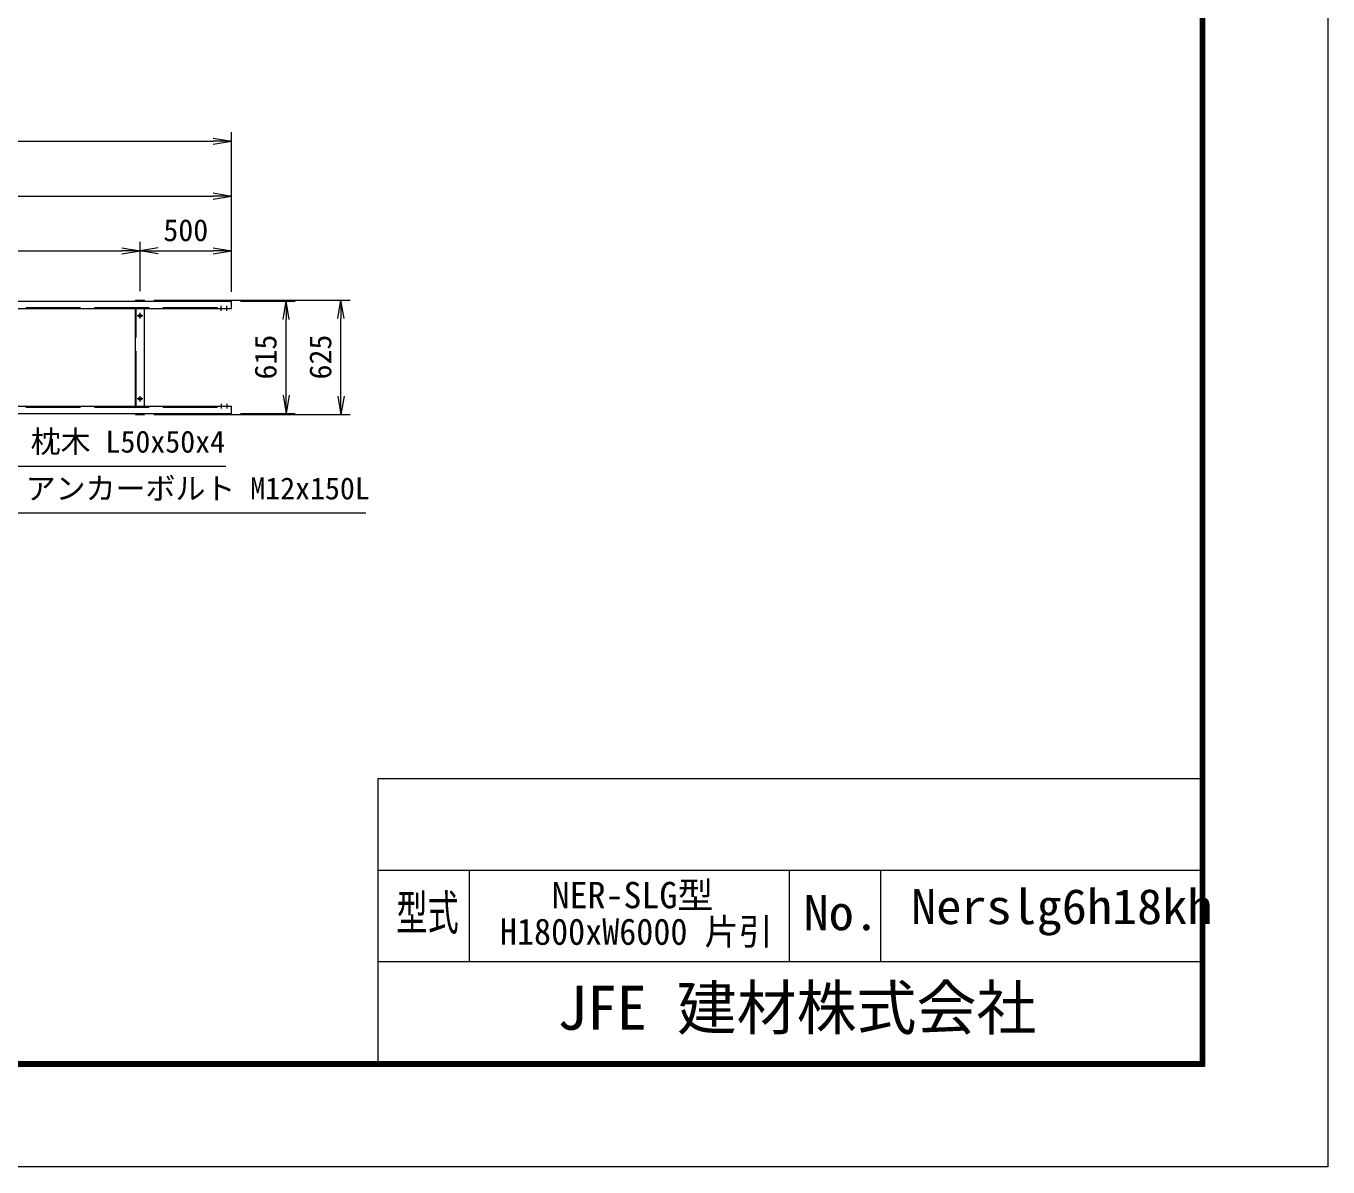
# Model space of a CAD drawing. Units: millimetres, scale not verified. Extents: x -10500 to 10500, y -7425 to 7425.
# Drawn here: x 3374 to 10500, y -7425 to -1182 of the extents above; entities that cross this region are included whole.
import ezdxf
from ezdxf.enums import TextEntityAlignment as Align

# ---------------------------------------------------------------- set-up
doc = ezdxf.new("R2010")
doc.units = ezdxf.units.MM
doc.header["$LTSCALE"] = 50
doc.linetypes.add('DASHED', pattern=[7.5, 6, -1.5])
doc.linetypes.add('USER1', pattern=[50.8, 31.75, -6.35, 6.35, -6.35])
for name, color, linetype, lineweight in [('0-0_D-STR5', 3, 'Continuous', 18), ('0-1_D-BMK', 2, 'USER1', 13), ('0-2_D-STR-DIM', 7, 'Continuous', 9), ('0-3_0', 7, 'Continuous', 18), ('0-9_D-STR-TXT', 7, 'Continuous', 9), ('0-B_D-TTL', 7, 'Continuous', 9)]:
    doc.layers.add(name, color=color, linetype=linetype, lineweight=lineweight)
doc.layers.add('0-A_D-TTL-TXT', color=7, linetype='Continuous')
doc.styles.add('ＭＳ ゴシック', font='')
doc.styles.get('ＭＳ ゴシック').set_extended_font_data('MS Gothic')

# ---------------------------------------------------------------- blocks, each defined once
blk = doc.blocks.new('_Open')
at = {"layer": '0-3_0', "lineweight": 9}
blk.add_line((-50, 8.33), (0, 0), dxfattribs=at)
blk.add_lwpolyline([(-50, -8.33), (0, 0), (-50, 0)], dxfattribs=at)

msp = doc.modelspace()

# ---------------------------------------------------------------- linework, layer by layer
at = {"layer": '0-0_D-STR5'}
for p, q in [((-1502.43, -2686.61), (4497.57, -2686.61)), ((3972.57, -2681.61), (4022.57, -2681.61)), ((3972.57, -2686.61), (3972.57, -2681.61)), ((4022.57, -2686.61), (4022.57, -2681.61)), ((4497.57, -2726.61), (4497.57, -2686.61)), ((4497.57, -2726.61), (4497.57, -2686.61)), ((4497.57, -2726.61), (4497.57, -2686.61)), ((-1502.43, -2726.61), (4497.57, -2726.61)), ((3972.57, -3261.61), (3972.57, -2726.61)), ((4022.57, -3261.61), (4022.57, -2726.61)), ((-1502.43, -3261.61), (4497.57, -3261.61)), ((4497.57, -3301.61), (4497.57, -3261.61)), ((4497.57, -3301.61), (4497.57, -3261.61)), ((4497.57, -3301.61), (4497.57, -3261.61)), ((-1502.43, -3301.61), (4497.57, -3301.61)), ((3972.57, -3306.61), (3972.57, -3301.61)), ((3972.57, -3306.61), (4022.57, -3306.61)), ((4022.57, -3306.61), (4022.57, -3301.61))]:
    msp.add_line(p, q, dxfattribs=at)
at = {"layer": '0-0_D-STR5', "linetype": 'DASHED'}
for p, q in [((3976.57, -2686.61), (3976.57, -2681.61)), ((-1502.43, -2721.61), (4497.57, -2721.61)), ((3976.57, -3261.61), (3976.57, -2726.61)), ((-1502.43, -3266.61), (4497.57, -3266.61)), ((3976.57, -3306.61), (3976.57, -3301.61))]:
    msp.add_line(p, q, dxfattribs=at)
at = {"layer": '0-0_D-STR5'}
for centre in [(3997.57, -2766.61), (3997.57, -3221.61)]:
    msp.add_circle(centre, 7.5, dxfattribs=at)
at = {"layer": '0-1_D-BMK'}
for p, q in [((4012.57, -2766.61), (3982.57, -2766.61)), ((3997.57, -2781.61), (3997.57, -2751.61)), ((4442.57, -2739.86), (4442.57, -2713.36)), ((4472.57, -2739.86), (4472.57, -2713.36)), ((3997.57, -3236.61), (3997.57, -3206.61)), ((4012.57, -3221.61), (3982.57, -3221.61)), ((4442.57, -3248.36), (4442.57, -3274.86)), ((4472.57, -3248.36), (4472.57, -3274.86))]:
    msp.add_line(p, q, dxfattribs=at)
at = {"layer": '0-2_D-STR-DIM'}
for p, q in [((4497.57, -2636.61), (4497.57, -1761.61)), ((-7402.43, -1811.61), (4397.57, -1811.61)), ((4497.57, -2636.61), (4497.57, -2061.61)), ((-1402.43, -2111.61), (4397.57, -2111.61)), ((-902.43, -2411.61), (3897.57, -2411.61)), ((3997.57, -2631.61), (3997.57, -2361.61)), ((3997.57, -2631.61), (3997.57, -2361.61)), ((4097.57, -2411.61), (4397.57, -2411.61)), ((4497.57, -2636.61), (4497.57, -2361.61)), ((4072.57, -2681.61), (5147.57, -2681.61)), ((4547.57, -2686.61), (4847.57, -2686.61)), ((4797.57, -3201.61), (4797.57, -2786.61)), ((5097.57, -3206.61), (5097.57, -2781.61)), ((4072.57, -3306.61), (5147.57, -3306.61)), ((4547.57, -3301.61), (4847.57, -3301.61))]:
    msp.add_line(p, q, dxfattribs=at)
at = {"layer": '0-9_D-STR-TXT'}
for points in [[(4466.61, -3591.94), (3271.82, -3591.94), (3023.39, -3044.45)], [(5233.21, -3847.92), (3244.35, -3847.92), (3001.05, -3230.45)]]:
    msp.add_lwpolyline(points, dxfattribs=at)
at = {"layer": '0-B_D-TTL'}
for p, q in [((5300, -5300), (5300, -6850)), ((5300, -5300), (9800, -5300)), ((5300, -5800), (9800, -5800)), ((5800, -5800), (5800, -6300)), ((7550, -5800), (7550, -6300)), ((8050, -5800), (8050, -6300)), ((5300, -6300), (9800, -6300))]:
    msp.add_line(p, q, dxfattribs=at)
at = {"layer": '0-B_D-TTL', "color": 2, "lineweight": 18}
msp.add_lwpolyline([(-10500, 7425), (10500, 7425), (10500, -7425), (-10500, -7425)], close=True, dxfattribs=at)
at = {"layer": '0-B_D-TTL'}
for points in [[(-9825, 6875), (9825, 6875), (9825, -6875), (-9825, -6875)], [(-9818.75, 6868.75), (9818.75, 6868.75), (9818.75, -6868.75), (-9818.75, -6868.75)], [(-9812.5, 6862.5), (9812.5, 6862.5), (9812.5, -6862.5), (-9812.5, -6862.5)], [(-9806.25, 6856.25), (9806.25, 6856.25), (9806.25, -6856.25), (-9806.25, -6856.25)], [(-9800, 6850), (9800, 6850), (9800, -6850), (-9800, -6850)]]:
    msp.add_lwpolyline(points, close=True, dxfattribs=at)

# ---------------------------------------------------------------- block references
at = {"layer": '0-2_D-STR-DIM', "xscale": 2, "yscale": 2}
for p in [(4497.57, -1811.61), (4497.57, -2111.61), (3997.57, -2411.61), (4497.57, -2411.61)]:
    msp.add_blockref('_Open', p, dxfattribs=at)
for p, rotation in [((3997.57, -2411.61), 180), ((4797.57, -2686.61), 90), ((5097.57, -2681.61), 90), ((4797.57, -3301.61), 270), ((5097.57, -3306.61), 270)]:
    msp.add_blockref('_Open', p, dxfattribs=dict(at, rotation=rotation))

# ---------------------------------------------------------------- texts
at = {"layer": '0-2_D-STR-DIM', "style": 'ＭＳ ゴシック'}
msp.add_text('500', height=120.2, dxfattribs=at).set_placement((4125.38, -2394.74), align=Align.BOTTOM_LEFT)
for s, p in [('615', (4780.7, -3115.61)), ('625', (5080.7, -3115.61))]:
    msp.add_text(s, height=120.2, rotation=90, dxfattribs=at).set_placement(p, align=Align.BOTTOM_LEFT)
at = {"layer": '0-9_D-STR-TXT', "style": 'ＭＳ ゴシック'}
for s, p in [('枕木 L50x50x4', (3399.13, -3551.91)), ('アンカーボルト M12x150L', (3371.66, -3807.89))]:
    msp.add_text(s, height=120.2, dxfattribs=at).set_placement(p, align=Align.BOTTOM_LEFT)
at = {"layer": '0-A_D-TTL-TXT', "style": 'ＭＳ ゴシック'}
for s, height, width, p in [('型式', 192.4, 0.65, (5400.67, -6187.01)), ('Nerslg6h18kh', 192.4, 1.05, (8218.33, -6153.67)), ('No.', 192.4, 1.05, (7630, -6187.01)), ('H1800xW6000 片引', 144.4, 0.95, (5967.5, -6252.76))]:
    msp.add_text(s, height=height, dxfattribs=dict(at, width=width)).set_placement(p, align=Align.BOTTOM_LEFT)
for s, height, p in [('NER-SLG型', 144.4, (6251, -6052.76)), ('JFE 建材株式会社', 240.5, (6280.95, -6746.26))]:
    msp.add_text(s, height=height, dxfattribs=at).set_placement(p, align=Align.BOTTOM_LEFT)

doc.saveas('drawing.dxf')
